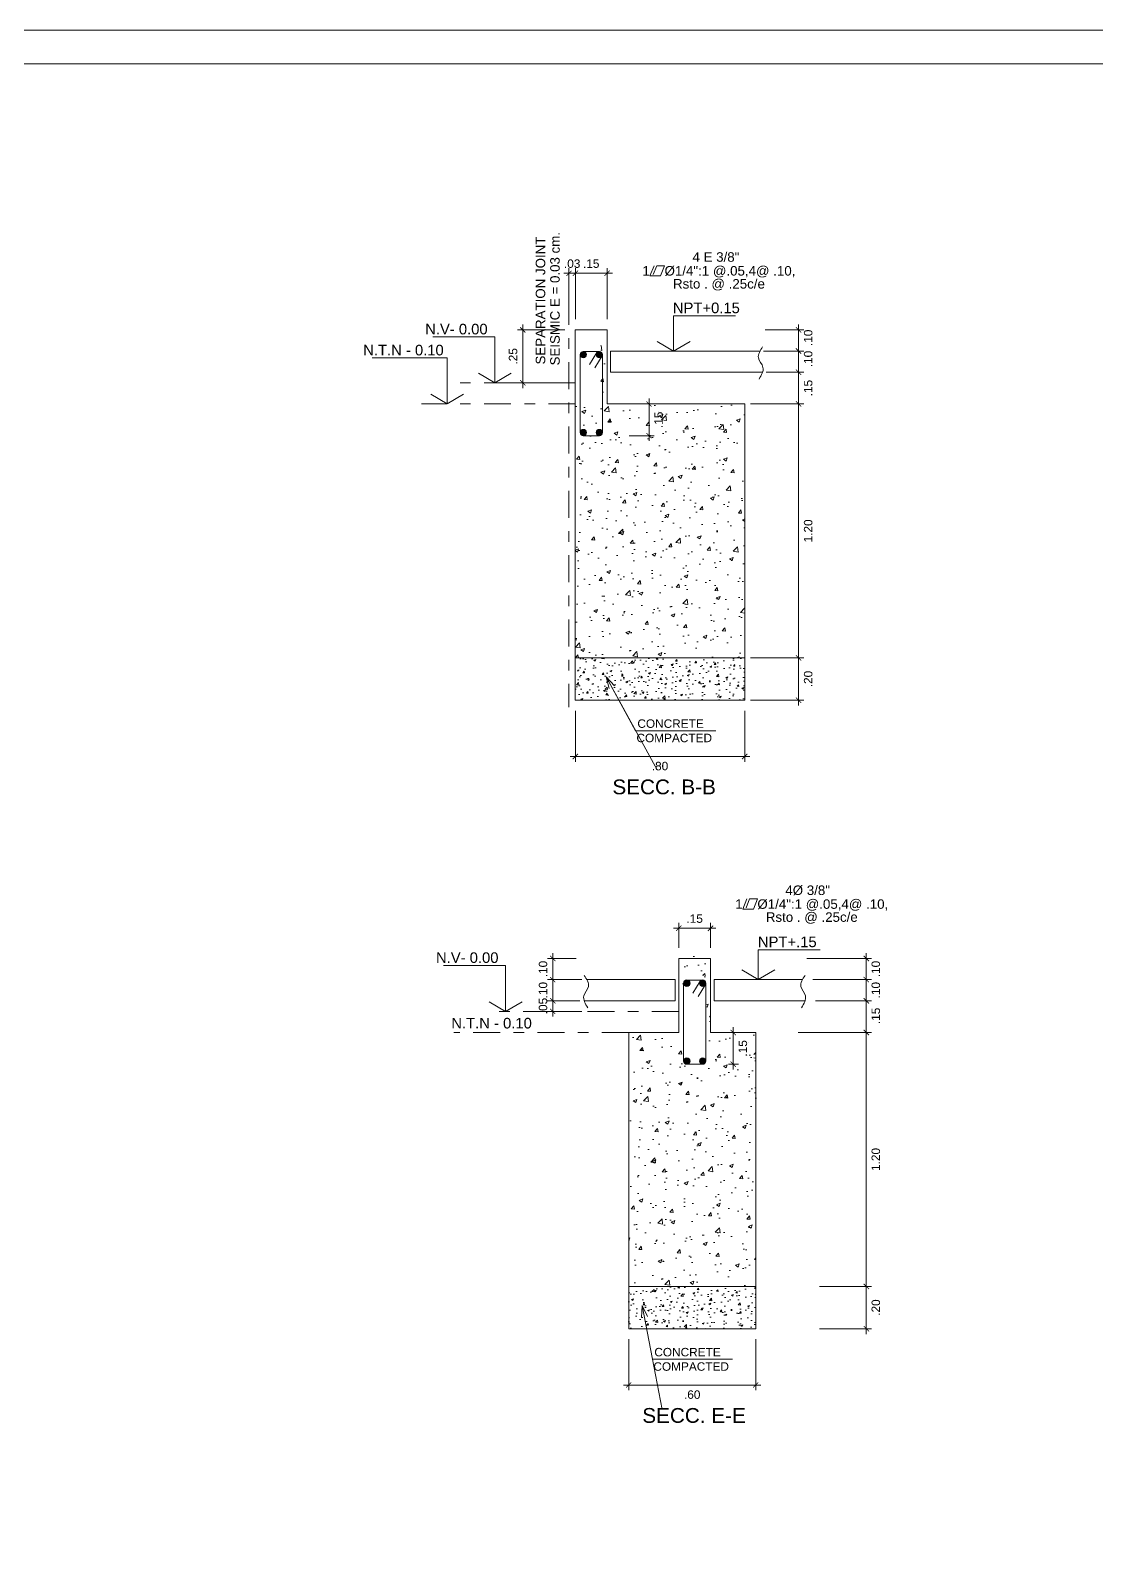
# Model space of a CAD drawing. Header units: millimetres. Extents: x -59 to 123, y 54 to 155.
# Drawn here: x -3.98 to 6.09, y 69.86 to 84.13 of the extents above; entities that cross this region are included whole.
import ezdxf

# ---------------------------------------------------------------- set-up
doc = ezdxf.new("R2010")
doc.units = ezdxf.units.MM
for name, pattern in [('ACAD_ISO02W100', [15, 12, -3]), ('CONTINUA', [0]), ('DASHDOT', [25.4, 12.7, -6.35, 0, -6.35])]:
    doc.linetypes.add(name, pattern=pattern)
doc.layers.get('0').update_dxf_attribs({"lineweight": 9})
doc.layers.get('Defpoints').update_dxf_attribs({"lineweight": 0})
for name, color, linetype, lineweight in [('.pluma1', 7, 'Continuous', 9), ('ACERO', 150, 'CONTINUA', 40), ('COTA', 4, 'Continuous', 9), ('DET-CORTE', 86, 'Continuous', 50), ('pluma2', 4, 'Continuous', 20), ('proyecciones', 162, 'ACAD_ISO02W100', 9), ('textura', 253, 'Continuous', 0)]:
    doc.layers.add(name, color=color, linetype=linetype, lineweight=lineweight)
doc.layers.add('TEXTO', color=2, linetype='Continuous')
doc.styles.add('LUIS', font='arial.ttf')
doc.styles.add('style1', font='arial.ttf', dxfattribs={"height": 0.1})
doc.dimstyles.new('luis', dxfattribs={"dimtxt": 0.08, "dimasz": 0.05, "dimexe": 0.05, "dimexo": 0.1, "dimgap": 0.05, "dimtad": 2, "dimzin": 4, "dimdsep": 46, "dimtxsty": 'LUIS', "dimblk": 'ARCHTICK', "dimcen": 2, "dimdle": 0.05, "dimclrd": 256, "dimclre": 256, "dimclrt": 56, "dimaunit": 1, "dimadec": 0, "dimazin": 0, "dimtfac": 1, "dimtix": 1, "dimtmove": 0, "dimatfit": 3, "dimfxl": 1, "dimlwd": -1, "dimlwe": -1, "dimarcsym": 0})

# ---------------------------------------------------------------- blocks, each defined once
blk = doc.blocks.new('_ArchTick')
at = {"color": 0, "linetype": 'ByBlock', "const_width": 0.15}
blk.add_lwpolyline([(-0.5, -0.5), (0.5, 0.5)], dxfattribs=at)
blk = doc.blocks.new('*D573')
at = {"layer": 'COTA', "transparency": 16777216}
for p, q in [((1.166, 77.697), (1.166, 77.215)), ((2.766, 77.697), (2.766, 77.215)), ((1.116, 77.265), (2.816, 77.265))]:
    blk.add_line(p, q, dxfattribs=at)
at = {"layer": 'Defpoints', "color": 0, "transparency": 16777216}
for p in [(1.166, 77.797), (2.766, 77.797), (2.766, 77.265)]:
    blk.add_point(p, dxfattribs=at)
at = {"layer": 'COTA', "transparency": 16777216, "xscale": 0.05, "yscale": 0.05, "zscale": 0.05, "rotation": 180}
blk.add_blockref('_ArchTick', (1.166, 77.265), dxfattribs=at)
at = {"layer": 'COTA', "transparency": 16777216, "xscale": 0.05, "yscale": 0.05, "zscale": 0.05}
blk.add_blockref('_ArchTick', (2.766, 77.265), dxfattribs=at)
at = {"layer": 'COTA', "color": 56, "lineweight": 5, "transparency": 16777216, "insert": (1.966, 77.174), "char_height": 0.08, "attachment_point": 5, "style": 'LUIS'}
blk.add_mtext('.80', dxfattribs=at)
blk = doc.blocks.new('*D574')
at = {"layer": 'COTA', "transparency": 16777216}
for p, q in [((1.116, 81.832), (1.516, 81.832)), ((1.166, 81.397), (1.166, 81.882)), ((1.466, 81.397), (1.466, 81.882))]:
    blk.add_line(p, q, dxfattribs=at)
at = {"layer": 'Defpoints', "color": 0, "transparency": 16777216}
for p in [(1.466, 81.832), (1.166, 81.297), (1.466, 81.297)]:
    blk.add_point(p, dxfattribs=at)
at = {"layer": 'COTA', "transparency": 16777216, "xscale": 0.05, "yscale": 0.05, "zscale": 0.05, "rotation": 180}
blk.add_blockref('_ArchTick', (1.166, 81.832), dxfattribs=at)
at = {"layer": 'COTA', "transparency": 16777216, "xscale": 0.05, "yscale": 0.05, "zscale": 0.05}
blk.add_blockref('_ArchTick', (1.466, 81.832), dxfattribs=at)
at = {"layer": 'COTA', "color": 56, "lineweight": 5, "transparency": 16777216, "insert": (1.316, 81.923), "char_height": 0.08, "attachment_point": 5, "style": 'LUIS'}
blk.add_mtext('.15', dxfattribs=at)
blk = doc.blocks.new('*D575')
at = {"layer": 'COTA', "transparency": 16777216}
for p, q in [((1.106, 81.832), (1.056, 81.832)), ((1.106, 81.4), (1.106, 81.882)), ((1.166, 81.832), (1.106, 81.832)), ((1.166, 81.432), (1.166, 81.882)), ((1.166, 81.832), (1.216, 81.832))]:
    blk.add_line(p, q, dxfattribs=at)
at = {"layer": 'Defpoints', "color": 0, "transparency": 16777216}
for p in [(1.106, 81.832), (1.106, 81.3), (1.166, 81.332)]:
    blk.add_point(p, dxfattribs=at)
at = {"layer": 'COTA', "transparency": 16777216, "xscale": 0.05, "yscale": 0.05, "zscale": 0.05}
blk.add_blockref('_ArchTick', (1.106, 81.832), dxfattribs=at)
at = {"layer": 'COTA', "transparency": 16777216, "xscale": 0.05, "yscale": 0.05, "zscale": 0.05, "rotation": 180}
blk.add_blockref('_ArchTick', (1.166, 81.832), dxfattribs=at)
at = {"layer": 'COTA', "color": 56, "lineweight": 5, "transparency": 16777216, "insert": (1.136, 81.923), "char_height": 0.08, "attachment_point": 5, "style": 'LUIS'}
blk.add_mtext('.03', dxfattribs=at)
blk = doc.blocks.new('*D576')
at = {"layer": 'COTA', "transparency": 16777216}
for p, q in [((3.275, 81.347), (3.275, 81.047)), ((2.959, 81.297), (3.325, 81.297)), ((2.944, 81.097), (3.325, 81.097))]:
    blk.add_line(p, q, dxfattribs=at)
at = {"layer": 'Defpoints', "color": 0, "transparency": 16777216}
for p in [(2.859, 81.297), (2.844, 81.097), (3.275, 81.097)]:
    blk.add_point(p, dxfattribs=at)
at = {"layer": 'COTA', "transparency": 16777216, "xscale": 0.05, "yscale": 0.05, "zscale": 0.05}
for p, rotation in [((3.275, 81.297), 90), ((3.275, 81.097), 270)]:
    blk.add_blockref('_ArchTick', p, dxfattribs=dict(at, rotation=rotation))
at = {"layer": 'COTA', "color": 56, "lineweight": 5, "transparency": 16777216, "insert": (3.366, 81.222), "char_height": 0.08, "attachment_point": 5, "rotation": 90, "style": 'LUIS'}
blk.add_mtext('.10', dxfattribs=at)
blk = doc.blocks.new('*D577')
at = {"layer": 'COTA', "transparency": 16777216}
for p, q in [((2.944, 81.097), (3.325, 81.097)), ((3.275, 81.147), (3.275, 80.847)), ((2.969, 80.897), (3.325, 80.897))]:
    blk.add_line(p, q, dxfattribs=at)
at = {"layer": 'Defpoints', "color": 0, "transparency": 16777216}
for p in [(2.844, 81.097), (2.869, 80.897), (3.275, 80.897)]:
    blk.add_point(p, dxfattribs=at)
at = {"layer": 'COTA', "transparency": 16777216, "xscale": 0.05, "yscale": 0.05, "zscale": 0.05}
for p, rotation in [((3.275, 81.097), 90), ((3.275, 80.897), 270)]:
    blk.add_blockref('_ArchTick', p, dxfattribs=dict(at, rotation=rotation))
at = {"layer": 'COTA', "color": 56, "lineweight": 5, "transparency": 16777216, "insert": (3.366, 81.022), "char_height": 0.08, "attachment_point": 5, "rotation": 90, "style": 'LUIS'}
blk.add_mtext('.10', dxfattribs=at)
blk = doc.blocks.new('*D578')
at = {"layer": 'COTA', "transparency": 16777216}
for p, q in [((3.275, 80.947), (3.275, 80.547)), ((3.069, 80.897), (3.325, 80.897)), ((2.821, 80.597), (3.325, 80.597))]:
    blk.add_line(p, q, dxfattribs=at)
at = {"layer": 'Defpoints', "color": 0, "transparency": 16777216}
for p in [(2.969, 80.897), (2.721, 80.597), (3.275, 80.597)]:
    blk.add_point(p, dxfattribs=at)
at = {"layer": 'COTA', "transparency": 16777216, "xscale": 0.05, "yscale": 0.05, "zscale": 0.05}
for p, rotation in [((3.275, 80.897), 90), ((3.275, 80.597), 270)]:
    blk.add_blockref('_ArchTick', p, dxfattribs=dict(at, rotation=rotation))
at = {"layer": 'COTA', "color": 56, "lineweight": 5, "transparency": 16777216, "insert": (3.366, 80.747), "char_height": 0.08, "attachment_point": 5, "rotation": 90, "style": 'LUIS'}
blk.add_mtext('.15', dxfattribs=at)
blk = doc.blocks.new('*D579')
at = {"layer": 'COTA', "transparency": 16777216}
for p, q in [((3.275, 80.647), (3.275, 78.147)), ((2.821, 80.597), (3.325, 80.597)), ((2.957, 78.197), (3.325, 78.197))]:
    blk.add_line(p, q, dxfattribs=at)
at = {"layer": 'Defpoints', "color": 0, "transparency": 16777216}
for p in [(2.721, 80.597), (2.857, 78.197), (3.275, 78.197)]:
    blk.add_point(p, dxfattribs=at)
at = {"layer": 'COTA', "transparency": 16777216, "xscale": 0.05, "yscale": 0.05, "zscale": 0.05}
for p, rotation in [((3.275, 80.597), 90), ((3.275, 78.197), 270)]:
    blk.add_blockref('_ArchTick', p, dxfattribs=dict(at, rotation=rotation))
at = {"layer": 'COTA', "color": 56, "lineweight": 5, "transparency": 16777216, "insert": (3.366, 79.397), "char_height": 0.08, "attachment_point": 5, "rotation": 90, "style": 'LUIS'}
blk.add_mtext('1.20', dxfattribs=at)
blk = doc.blocks.new('*D580')
at = {"layer": 'COTA', "transparency": 16777216}
for p, q in [((2.821, 78.197), (3.325, 78.197)), ((3.275, 78.247), (3.275, 77.747)), ((2.821, 77.797), (3.325, 77.797))]:
    blk.add_line(p, q, dxfattribs=at)
at = {"layer": 'Defpoints', "color": 0, "transparency": 16777216}
for p in [(2.721, 78.197), (2.721, 77.797), (3.275, 77.797)]:
    blk.add_point(p, dxfattribs=at)
at = {"layer": 'COTA', "transparency": 16777216, "xscale": 0.05, "yscale": 0.05, "zscale": 0.05}
for p, rotation in [((3.275, 78.197), 90), ((3.275, 77.797), 270)]:
    blk.add_blockref('_ArchTick', p, dxfattribs=dict(at, rotation=rotation))
at = {"layer": 'COTA', "color": 56, "lineweight": 5, "transparency": 16777216, "insert": (3.366, 77.997), "char_height": 0.08, "attachment_point": 5, "rotation": 90, "style": 'LUIS'}
blk.add_mtext('.20', dxfattribs=at)
blk = doc.blocks.new('*D581')
at = {"layer": 'COTA', "transparency": 16777216}
for p, q in [((0.669, 81.347), (0.669, 80.747)), ((1.066, 81.297), (0.619, 81.297)), ((1.066, 80.797), (0.619, 80.797))]:
    blk.add_line(p, q, dxfattribs=at)
at = {"layer": 'Defpoints', "color": 0, "transparency": 16777216}
for p in [(1.166, 81.297), (0.669, 80.797), (1.166, 80.797)]:
    blk.add_point(p, dxfattribs=at)
at = {"layer": 'COTA', "transparency": 16777216, "xscale": 0.05, "yscale": 0.05, "zscale": 0.05}
for p, rotation in [((0.669, 81.297), 90), ((0.669, 80.797), 270)]:
    blk.add_blockref('_ArchTick', p, dxfattribs=dict(at, rotation=rotation))
at = {"layer": 'COTA', "color": 56, "lineweight": 5, "transparency": 16777216, "insert": (0.578, 81.047), "char_height": 0.08, "attachment_point": 5, "rotation": 90, "style": 'LUIS'}
blk.add_mtext('.25', dxfattribs=at)
blk = doc.blocks.new('*D582')
at = {"layer": 'COTA', "transparency": 16777216}
for p, q in [((1.862, 80.647), (1.862, 80.247)), ((1.766, 80.597), (1.912, 80.597)), ((1.676, 80.297), (1.912, 80.297))]:
    blk.add_line(p, q, dxfattribs=at)
at = {"layer": 'Defpoints', "color": 0, "transparency": 16777216}
for p in [(1.666, 80.597), (1.576, 80.297), (1.862, 80.297)]:
    blk.add_point(p, dxfattribs=at)
at = {"layer": 'COTA', "transparency": 16777216, "xscale": 0.05, "yscale": 0.05, "zscale": 0.05}
for p, rotation in [((1.862, 80.597), 90), ((1.862, 80.297), 270)]:
    blk.add_blockref('_ArchTick', p, dxfattribs=dict(at, rotation=rotation))
at = {"layer": 'COTA', "color": 56, "lineweight": 5, "transparency": 16777216, "insert": (1.953, 80.447), "char_height": 0.08, "attachment_point": 5, "rotation": 90, "style": 'LUIS'}
blk.add_mtext('.15', dxfattribs=at)
blk = doc.blocks.new('*D613')
at = {"layer": 'COTA', "transparency": 16777216}
for p, q in [((1.67, 71.756), (1.67, 71.274)), ((2.87, 71.756), (2.87, 71.274)), ((1.62, 71.324), (2.92, 71.324))]:
    blk.add_line(p, q, dxfattribs=at)
at = {"layer": 'Defpoints', "color": 0, "transparency": 16777216}
for p in [(1.67, 71.856), (2.87, 71.856), (2.87, 71.324)]:
    blk.add_point(p, dxfattribs=at)
at = {"layer": 'COTA', "transparency": 16777216, "xscale": 0.05, "yscale": 0.05, "zscale": 0.05, "rotation": 180}
blk.add_blockref('_ArchTick', (1.67, 71.324), dxfattribs=at)
at = {"layer": 'COTA', "transparency": 16777216, "xscale": 0.05, "yscale": 0.05, "zscale": 0.05}
blk.add_blockref('_ArchTick', (2.87, 71.324), dxfattribs=at)
at = {"layer": 'COTA', "color": 56, "lineweight": 5, "transparency": 16777216, "insert": (2.27, 71.233), "char_height": 0.08, "attachment_point": 5, "style": 'LUIS'}
blk.add_mtext('.60', dxfattribs=at)
blk = doc.blocks.new('*D614')
at = {"layer": 'COTA', "transparency": 16777216}
for p, q in [((2.093, 75.641), (2.493, 75.641)), ((2.143, 75.456), (2.143, 75.691)), ((2.443, 75.456), (2.443, 75.691))]:
    blk.add_line(p, q, dxfattribs=at)
at = {"layer": 'Defpoints', "color": 0, "transparency": 16777216}
for p in [(2.443, 75.641), (2.143, 75.356), (2.443, 75.356)]:
    blk.add_point(p, dxfattribs=at)
at = {"layer": 'COTA', "transparency": 16777216, "xscale": 0.05, "yscale": 0.05, "zscale": 0.05, "rotation": 180}
blk.add_blockref('_ArchTick', (2.143, 75.641), dxfattribs=at)
at = {"layer": 'COTA', "transparency": 16777216, "xscale": 0.05, "yscale": 0.05, "zscale": 0.05}
blk.add_blockref('_ArchTick', (2.443, 75.641), dxfattribs=at)
at = {"layer": 'COTA', "color": 56, "lineweight": 5, "transparency": 16777216, "insert": (2.293, 75.732), "char_height": 0.08, "attachment_point": 5, "style": 'LUIS'}
blk.add_mtext('.15', dxfattribs=at)
blk = doc.blocks.new('*D615')
at = {"layer": 'COTA', "transparency": 16777216}
for p, q in [((3.536, 74.956), (3.965, 74.956)), ((3.915, 74.606), (3.915, 75.006)), ((3.27, 74.656), (3.965, 74.656))]:
    blk.add_line(p, q, dxfattribs=at)
at = {"layer": 'Defpoints', "color": 0, "transparency": 16777216}
for p in [(3.436, 74.956), (3.915, 74.956), (3.17, 74.656)]:
    blk.add_point(p, dxfattribs=at)
at = {"layer": 'COTA', "transparency": 16777216, "xscale": 0.05, "yscale": 0.05, "zscale": 0.05}
for p, rotation in [((3.915, 74.956), 90), ((3.915, 74.656), 270)]:
    blk.add_blockref('_ArchTick', p, dxfattribs=dict(at, rotation=rotation))
at = {"layer": 'COTA', "color": 56, "lineweight": 5, "transparency": 16777216, "insert": (4.005, 74.813), "char_height": 0.08, "attachment_point": 5, "rotation": 90, "style": 'LUIS'}
blk.add_mtext('.15', dxfattribs=at)
blk = doc.blocks.new('*D616')
at = {"layer": 'COTA', "transparency": 16777216}
for p, q in [((3.915, 75.156), (3.915, 75.206)), ((3.511, 75.156), (3.965, 75.156)), ((3.915, 75.156), (3.915, 74.956)), ((3.436, 74.956), (3.965, 74.956)), ((3.915, 74.956), (3.915, 74.906))]:
    blk.add_line(p, q, dxfattribs=at)
at = {"layer": 'Defpoints', "color": 0, "transparency": 16777216}
for p in [(3.411, 75.156), (3.336, 74.956), (3.915, 74.956)]:
    blk.add_point(p, dxfattribs=at)
at = {"layer": 'COTA', "transparency": 16777216, "xscale": 0.05, "yscale": 0.05, "zscale": 0.05}
for p, rotation in [((3.915, 75.156), 270), ((3.915, 74.956), 90)]:
    blk.add_blockref('_ArchTick', p, dxfattribs=dict(at, rotation=rotation))
at = {"layer": 'COTA', "color": 56, "lineweight": 5, "transparency": 16777216, "insert": (4.005, 75.056), "char_height": 0.08, "attachment_point": 5, "rotation": 90, "style": 'LUIS'}
blk.add_mtext('.10', dxfattribs=at)
blk = doc.blocks.new('*D617')
at = {"layer": 'COTA', "transparency": 16777216}
for p, q in [((3.474, 74.656), (3.965, 74.656)), ((3.915, 74.706), (3.915, 72.206)), ((3.574, 72.256), (3.965, 72.256))]:
    blk.add_line(p, q, dxfattribs=at)
at = {"layer": 'Defpoints', "color": 0, "transparency": 16777216}
for p in [(3.374, 74.656), (3.474, 72.256), (3.915, 72.256)]:
    blk.add_point(p, dxfattribs=at)
at = {"layer": 'COTA', "transparency": 16777216, "xscale": 0.05, "yscale": 0.05, "zscale": 0.05}
for p, rotation in [((3.915, 74.656), 90), ((3.915, 72.256), 270)]:
    blk.add_blockref('_ArchTick', p, dxfattribs=dict(at, rotation=rotation))
at = {"layer": 'COTA', "color": 56, "lineweight": 5, "transparency": 16777216, "insert": (4.005, 73.456), "char_height": 0.08, "attachment_point": 5, "rotation": 90, "style": 'LUIS'}
blk.add_mtext('1.20', dxfattribs=at)
blk = doc.blocks.new('*D618')
at = {"layer": 'COTA', "transparency": 16777216}
for p, q in [((3.474, 72.256), (3.965, 72.256)), ((3.915, 72.306), (3.915, 71.806)), ((3.474, 71.856), (3.965, 71.856))]:
    blk.add_line(p, q, dxfattribs=at)
at = {"layer": 'Defpoints', "color": 0, "transparency": 16777216}
for p in [(3.374, 72.256), (3.374, 71.856), (3.915, 71.856)]:
    blk.add_point(p, dxfattribs=at)
at = {"layer": 'COTA', "transparency": 16777216, "xscale": 0.05, "yscale": 0.05, "zscale": 0.05}
for p, rotation in [((3.915, 72.256), 90), ((3.915, 71.856), 270)]:
    blk.add_blockref('_ArchTick', p, dxfattribs=dict(at, rotation=rotation))
at = {"layer": 'COTA', "color": 56, "lineweight": 5, "transparency": 16777216, "insert": (4.005, 72.056), "char_height": 0.08, "attachment_point": 5, "rotation": 90, "style": 'LUIS'}
blk.add_mtext('.20', dxfattribs=at)
blk = doc.blocks.new('*D619')
at = {"layer": 'COTA', "transparency": 16777216}
for p, q in [((2.658, 74.706), (2.658, 74.306)), ((2.702, 74.656), (2.708, 74.656)), ((2.612, 74.356), (2.708, 74.356))]:
    blk.add_line(p, q, dxfattribs=at)
at = {"layer": 'Defpoints', "color": 0, "transparency": 16777216}
for p in [(2.602, 74.656), (2.512, 74.356), (2.658, 74.356)]:
    blk.add_point(p, dxfattribs=at)
at = {"layer": 'COTA', "transparency": 16777216, "xscale": 0.05, "yscale": 0.05, "zscale": 0.05}
for p, rotation in [((2.658, 74.656), 90), ((2.658, 74.356), 270)]:
    blk.add_blockref('_ArchTick', p, dxfattribs=dict(at, rotation=rotation))
at = {"layer": 'COTA', "color": 56, "lineweight": 5, "transparency": 16777216, "insert": (2.749, 74.506), "char_height": 0.08, "attachment_point": 5, "rotation": 90, "style": 'LUIS'}
blk.add_mtext('.15', dxfattribs=at)
blk = doc.blocks.new('*D620')
at = {"layer": 'COTA', "transparency": 16777216}
for p, q in [((1.207, 74.956), (0.902, 74.956)), ((0.952, 74.956), (0.952, 75.006)), ((0.952, 74.956), (0.952, 74.856)), ((1.228, 74.856), (0.902, 74.856)), ((0.952, 74.856), (0.952, 74.806))]:
    blk.add_line(p, q, dxfattribs=at)
at = {"layer": 'Defpoints', "color": 0, "transparency": 16777216}
for p in [(1.307, 74.956), (0.952, 74.856), (1.328, 74.856)]:
    blk.add_point(p, dxfattribs=at)
at = {"layer": 'COTA', "transparency": 16777216, "xscale": 0.05, "yscale": 0.05, "zscale": 0.05}
for p, rotation in [((0.952, 74.956), 270), ((0.952, 74.856), 90)]:
    blk.add_blockref('_ArchTick', p, dxfattribs=dict(at, rotation=rotation))
at = {"layer": 'COTA', "color": 56, "lineweight": 5, "transparency": 16777216, "insert": (0.861, 74.906), "char_height": 0.08, "attachment_point": 5, "rotation": 90, "style": 'LUIS'}
blk.add_mtext('.05', dxfattribs=at)
blk = doc.blocks.new('*D621')
at = {"layer": 'COTA', "transparency": 16777216}
for p, q in [((3.354, 75.356), (3.965, 75.356)), ((3.915, 75.356), (3.915, 75.406)), ((3.915, 75.156), (3.915, 75.356)), ((3.411, 75.156), (3.965, 75.156)), ((3.915, 75.156), (3.915, 75.106))]:
    blk.add_line(p, q, dxfattribs=at)
at = {"layer": 'Defpoints', "color": 0, "transparency": 16777216}
for p in [(3.254, 75.356), (3.915, 75.356), (3.311, 75.156)]:
    blk.add_point(p, dxfattribs=at)
at = {"layer": 'COTA', "transparency": 16777216, "xscale": 0.05, "yscale": 0.05, "zscale": 0.05}
for p, rotation in [((3.915, 75.356), 270), ((3.915, 75.156), 90)]:
    blk.add_blockref('_ArchTick', p, dxfattribs=dict(at, rotation=rotation))
at = {"layer": 'COTA', "color": 56, "lineweight": 5, "transparency": 16777216, "insert": (4.005, 75.256), "char_height": 0.08, "attachment_point": 5, "rotation": 90, "style": 'LUIS'}
blk.add_mtext('.10', dxfattribs=at)
blk = doc.blocks.new('*D622')
at = {"layer": 'COTA', "transparency": 16777216}
for p, q in [((0.952, 75.156), (0.952, 75.206)), ((1.228, 75.156), (0.902, 75.156)), ((0.952, 74.956), (0.952, 75.156)), ((1.207, 74.956), (0.902, 74.956)), ((0.952, 74.956), (0.952, 74.906))]:
    blk.add_line(p, q, dxfattribs=at)
at = {"layer": 'Defpoints', "color": 0, "transparency": 16777216}
for p in [(0.952, 75.156), (1.328, 75.156), (1.307, 74.956)]:
    blk.add_point(p, dxfattribs=at)
at = {"layer": 'COTA', "transparency": 16777216, "xscale": 0.05, "yscale": 0.05, "zscale": 0.05}
for p, rotation in [((0.952, 75.156), 270), ((0.952, 74.956), 90)]:
    blk.add_blockref('_ArchTick', p, dxfattribs=dict(at, rotation=rotation))
at = {"layer": 'COTA', "color": 56, "lineweight": 5, "transparency": 16777216, "insert": (0.861, 75.056), "char_height": 0.08, "attachment_point": 5, "rotation": 90, "style": 'LUIS'}
blk.add_mtext('.10', dxfattribs=at)
blk = doc.blocks.new('*D623')
at = {"layer": 'COTA', "transparency": 16777216}
for p, q in [((1.174, 75.356), (0.902, 75.356)), ((0.952, 75.356), (0.952, 75.406)), ((0.952, 75.356), (0.952, 75.156)), ((1.228, 75.156), (0.902, 75.156)), ((0.952, 75.156), (0.952, 75.106))]:
    blk.add_line(p, q, dxfattribs=at)
at = {"layer": 'Defpoints', "color": 0, "transparency": 16777216}
for p in [(1.274, 75.356), (0.952, 75.156), (1.328, 75.156)]:
    blk.add_point(p, dxfattribs=at)
at = {"layer": 'COTA', "transparency": 16777216, "xscale": 0.05, "yscale": 0.05, "zscale": 0.05}
for p, rotation in [((0.952, 75.356), 270), ((0.952, 75.156), 90)]:
    blk.add_blockref('_ArchTick', p, dxfattribs=dict(at, rotation=rotation))
at = {"layer": 'COTA', "color": 56, "lineweight": 5, "transparency": 16777216, "insert": (0.861, 75.256), "char_height": 0.08, "attachment_point": 5, "rotation": 90, "style": 'LUIS'}
blk.add_mtext('.10', dxfattribs=at)

msp = doc.modelspace()

# ---------------------------------------------------------------- hatches: boundary and pattern name
at = {"layer": 'ACERO', "lineweight": 5}
for points in [[(1.2422, 81.0933, 1), (1.2422, 81.0333, 1)], [(1.2422, 81.0933, 1), (1.2422, 81.0333, 1)], [(1.2422, 81.0933, 1), (1.2422, 81.0333, 1)], [(1.3924, 81.0933, -1), (1.3924, 81.0333, -1)], [(1.3924, 81.0933, -1), (1.3924, 81.0333, -1)], [(1.3924, 81.0933, -1), (1.3924, 81.0333, -1)], [(1.2422, 80.2969, -1), (1.2422, 80.3569, -1)], [(1.2422, 80.2969, -1), (1.2422, 80.3569, -1)], [(1.2422, 80.2969, -1), (1.2422, 80.3569, -1)], [(1.3924, 80.2969, 1), (1.3924, 80.3569, 1)], [(1.3924, 80.2969, 1), (1.3924, 80.3569, 1)], [(1.3924, 80.2969, 1), (1.3924, 80.3569, 1)], [(2.2194, 75.1523, 1), (2.2194, 75.0923, 1)], [(2.2194, 75.1523, 1), (2.2194, 75.0923, 1)], [(2.2194, 75.1523, 1), (2.2194, 75.0923, 1)], [(2.3696, 75.1523, -1), (2.3696, 75.0923, -1)], [(2.3696, 75.1523, -1), (2.3696, 75.0923, -1)], [(2.3696, 75.1523, -1), (2.3696, 75.0923, -1)], [(2.2194, 74.3558, -1), (2.2194, 74.4158, -1)], [(2.2194, 74.3558, -1), (2.2194, 74.4158, -1)], [(2.2194, 74.3558, -1), (2.2194, 74.4158, -1)], [(2.3696, 74.3558, 1), (2.3696, 74.4158, 1)], [(2.3696, 74.3558, 1), (2.3696, 74.4158, 1)], [(2.3696, 74.3558, 1), (2.3696, 74.4158, 1)]]:
    msp.add_hatch(color=256, dxfattribs=at).paths.add_polyline_path(points)
at = {"layer": 'textura', "linetype": 'Continuous', "lineweight": 5, "ltscale": 0.6}
h = msp.add_hatch(dxfattribs=at)
h.set_pattern_fill('AR-CONC', color=256, scale=0.002, style=0)
h.set_pattern_definition([(50, (1.16586, 78.1969), (0.36437, -0.031878), [0.0381, -0.4191]), (355, (1.16586, 78.1969), (-0.070486, 0.382113), [0.03048, -0.33528]), (100.451, (1.19622, 78.19424), (0.293885, 0.350233), [0.03238, -0.35618]), (46.184, (1.16586, 78.2985), (0.54216, -0.084085), [0.05715, -0.62865]), (96.636, (1.21104, 78.2915), (0.47481, 0.49485), [0.04857, -0.53427]), (351.184, (1.16586, 78.2985), (0.47481, 0.49485), [0.04572, -0.50292]), (21, (1.21666, 78.2731), (0.30323, -0.20453), [0.0381, -0.4191]), (326, (1.21666, 78.2731), (0.123604, 0.368376), [0.03048, -0.33528]), (71.451, (1.24193, 78.25605), (0.426833, 0.163846), [0.03238, -0.35618]), (37.5, (1.16586, 78.1969), (0.006177, 0.16911), [0, -0.331216, 0, -0.34036, 0, -0.33655]), (7.5, (1.16586, 78.1969), (0.133639, 0.200361), [0, -0.194056, 0, -0.323596, 0, -0.12827]), (327.5, (1.05258, 78.1969), (0.271181, -0.0114575), [0, -0.127, 0, -0.39624, 0, -0.52578]), (317.5, (1.00178, 78.1969), (0.296258, 0.050853), [0, -0.1651, 0, -0.263144, 0, -0.37338])])
edge = h.paths.add_edge_path(flags=16)
edge.add_line((1.406, 81.2969), (1.1959, 81.2969))
edge.add_line((1.1959, 81.2969), (1.1959, 80.6569))
edge.add_arc((1.2259, 80.6569), 0.03, 180, 272.77319)
edge.add_line((1.2273, 80.6269), (1.3745, 80.6269))
edge.add_arc((1.376, 80.6569), 0.03, 267.22681, 360)
edge.add_line((1.406, 80.6569), (1.406, 81.2969))
h.paths.add_polyline_path([(2.7659, 78.1969), (2.7659, 80.5969), (1.4659, 80.5969), (1.4659, 81.2969), (1.1659, 81.2969), (1.1659, 78.1969)])
at = {"layer": 'textura', "linetype": 'Continuous', "lineweight": 5, "ltscale": 0.01}
h = msp.add_hatch(dxfattribs=at)
h.set_pattern_fill('AR-CONC', color=256, scale=0.001, style=0)
h.set_pattern_definition([(50, (20.09713, 91.44362), (0.1821847, -0.0159391), [0.01905, -0.20955]), (355, (20.09713, 91.44362), (-0.0352428, 0.1910566), [0.01524, -0.16764]), (100.451, (20.11231, 91.44229), (0.1469425, 0.1751167), [0.01619, -0.17809]), (46.1842, (20.09713, 91.49442), (0.271079, -0.0420423), [0.028575, -0.314325]), (96.6356, (20.11972, 91.49092), (0.2374042, 0.2474256), [0.024285, -0.267135]), (351.184, (20.09713, 91.49442), (0.2374046, 0.247425), [0.02286, -0.25146]), (21, (20.12253, 91.48172), (0.1516149, -0.1022655), [0.01905, -0.20955]), (326, (20.12253, 91.48172), (0.061802, 0.184188), [0.01524, -0.16764]), (71.4514, (20.13517, 91.4732), (0.2134165, 0.0819229), [0.01619, -0.17809]), (37.5, (20.09713, 91.44362), (0.0030886, 0.08455504), [0, -0.165608, 0, -0.17018, 0, -0.168275]), (7.5, (20.09713, 91.44362), (0.06681966, 0.10018057), [0, -0.097028, 0, -0.161798, 0, -0.064135]), (327.5, (20.04049, 91.44362), (0.1355906, -0.00572874), [0, -0.0635, 0, -0.19812, 0, -0.26289]), (317.5, (20.01509, 91.44362), (0.1481292, 0.0254265), [0, -0.08255, 0, -0.131572, 0, -0.18669])])
h.paths.add_polyline_path([(2.7659, 77.7969), (2.7659, 78.1969), (1.1659, 78.1969), (1.1659, 77.7969)])
at = {"layer": 'textura', "linetype": 'Continuous', "lineweight": 5, "ltscale": 0.6}
h = msp.add_hatch(dxfattribs=at)
h.set_pattern_fill('AR-CONC', color=256, scale=0.002, style=0)
h.set_pattern_definition([(50, (1.4703, 72.25585), (0.36437, -0.031878), [0.0381, -0.4191]), (355, (1.4703, 72.25585), (-0.070486, 0.382113), [0.03048, -0.33528]), (100.451, (1.50067, 72.2532), (0.293885, 0.350233), [0.03238, -0.35618]), (46.184, (1.4703, 72.35745), (0.54216, -0.084085), [0.05715, -0.62865]), (96.636, (1.5155, 72.35044), (0.47481, 0.49485), [0.04857, -0.53427]), (351.184, (1.4703, 72.35745), (0.47481, 0.49485), [0.04572, -0.50292]), (21, (1.5211, 72.33205), (0.30323, -0.20453), [0.0381, -0.4191]), (326, (1.5211, 72.33205), (0.123604, 0.368376), [0.03048, -0.33528]), (71.451, (1.54638, 72.315), (0.426833, 0.163846), [0.03238, -0.35618]), (37.5, (1.47031, 72.25585), (0.006177, 0.16911), [0, -0.331216, 0, -0.34036, 0, -0.33655]), (7.5, (1.4703, 72.25585), (0.133639, 0.200361), [0, -0.194056, 0, -0.323596, 0, -0.12827]), (327.5, (1.35702, 72.25585), (0.271181, -0.0114575), [0, -0.127, 0, -0.39624, 0, -0.52578]), (317.5, (1.30622, 72.25585), (0.296258, 0.050853), [0, -0.1651, 0, -0.263144, 0, -0.37338])])
h.paths.add_polyline_path([(2.8703, 74.6558), (2.443, 74.6558), (2.443, 75.4058), (2.143, 75.4058), (2.143, 74.6558), (1.6703, 74.6558), (1.6703, 72.2558), (2.8703, 72.2558)])
edge = h.paths.add_edge_path(flags=16)
edge.add_line((2.3681, 74.3558), (2.2209, 74.3558))
edge.add_arc((2.2194, 74.3858), 0.03, 180, 272.77319, ccw=False)
edge.add_line((2.1894, 74.3858), (2.1894, 75.1723))
edge.add_arc((2.2194, 75.1723), 0.03, 87.22681, 180, ccw=False)
edge.add_line((2.2209, 75.2022), (2.3681, 75.2022))
edge.add_arc((2.3696, 75.1723), 0.03, 0, 92.77319, ccw=False)
edge.add_line((2.3996, 75.1723), (2.3996, 74.3858))
edge.add_arc((2.3696, 74.3858), 0.03, -92.77319, 0, ccw=False)
h.paths.add_polyline_path([(2.8283, 74.4155), (2.8283, 74.5962), (2.8535, 74.5962), (2.8535, 74.4155)], flags=16)
at = {"layer": 'textura', "linetype": 'Continuous', "lineweight": 5, "ltscale": 0.01}
h = msp.add_hatch(dxfattribs=at)
h.set_pattern_fill('AR-CONC', color=256, scale=0.001, style=0)
h.set_pattern_definition([(50, (20.30158, 85.50257), (0.1821847, -0.0159391), [0.01905, -0.20955]), (355, (20.30158, 85.50257), (-0.0352428, 0.1910566), [0.01524, -0.16764]), (100.451, (20.31676, 85.50124), (0.1469425, 0.1751167), [0.01619, -0.17809]), (46.1842, (20.30158, 85.55337), (0.271079, -0.0420423), [0.028575, -0.314325]), (96.6356, (20.32417, 85.54987), (0.2374042, 0.2474256), [0.024285, -0.267135]), (351.184, (20.30158, 85.55337), (0.2374046, 0.247425), [0.02286, -0.25146]), (21, (20.32698, 85.54067), (0.1516149, -0.1022655), [0.01905, -0.20955]), (326, (20.32698, 85.54067), (0.061802, 0.184188), [0.01524, -0.16764]), (71.4514, (20.33962, 85.53215), (0.2134165, 0.0819229), [0.01619, -0.17809]), (37.5, (20.30158, 85.50257), (0.0030886, 0.08455504), [0, -0.165608, 0, -0.17018, 0, -0.168275]), (7.5, (20.30158, 85.50257), (0.06681966, 0.10018057), [0, -0.097028, 0, -0.161798, 0, -0.064135]), (327.5, (20.24494, 85.50257), (0.1355906, -0.00572874), [0, -0.0635, 0, -0.19812, 0, -0.26289]), (317.5, (20.21954, 85.50257), (0.1481292, 0.0254265), [0, -0.08255, 0, -0.131572, 0, -0.18669])])
h.paths.add_polyline_path([(2.8703, 71.8558), (2.8703, 72.2558), (1.5703, 72.2558), (1.6703, 72.2558), (1.6703, 71.8558)])

# ---------------------------------------------------------------- linework, layer by layer
at = {"layer": '.pluma1', "lineweight": 5}
for points in [[(2.6796, 81.4312), (2.0941, 81.4312), (2.0941, 81.0969)], [(-0.1803, 81.2312), (0.4051, 81.2312), (0.4051, 80.7969)], [(2.0941, 81.0969), (1.9387, 81.1884)], [(2.0941, 81.0969), (2.2495, 81.1884)], [(-0.0451, 80.5982), (-0.0451, 81.0323), (-0.7523, 81.0323)], [(0.4051, 80.7969), (0.2497, 80.8884)], [(0.4051, 80.7969), (0.5605, 80.8884)], [(-0.0451, 80.5982), (-0.2005, 80.6897)], [(-0.0451, 80.5982), (0.1103, 80.6897)], [(3.4795, 75.4388), (2.894, 75.4388), (2.894, 75.1558)], [(-0.0781, 75.2902), (0.5073, 75.2902), (0.5073, 74.8558)], [(2.894, 75.1558), (2.7386, 75.2473)], [(2.894, 75.1558), (3.0494, 75.2473)], [(0.5073, 74.8558), (0.352, 74.9473)], [(0.5073, 74.8558), (0.6627, 74.9473)]]:
    msp.add_lwpolyline(points, dxfattribs=at)
at = {"layer": 'ACERO', "lineweight": 5}
for p, q in [((1.3697, 81.0822), (1.2996, 80.9686)), ((1.4199, 81.0513), (1.3494, 80.937)), ((2.3468, 75.1412), (2.2768, 75.0275)), ((2.3971, 75.1102), (2.3266, 74.9959))]:
    msp.add_line(p, q, dxfattribs=at)
for points in [[(1.2122, 80.3269), (1.2122, 81.0633)], [(1.2408, 81.0933), (1.3938, 81.0933)], [(1.4224, 81.0633), (1.4224, 80.3269)], [(1.3938, 80.2969), (1.2408, 80.2969)], [(2.1894, 74.3858), (2.1894, 75.1223)], [(2.218, 75.1522), (2.371, 75.1522)], [(2.3996, 75.1223), (2.3996, 74.3858)], [(2.371, 74.3558), (2.218, 74.3558)]]:
    msp.add_lwpolyline(points, dxfattribs=at)
for centre in [(1.2422, 81.0633), (1.2422, 81.0633), (1.2422, 81.0633), (1.3924, 81.0633), (1.3924, 81.0633), (1.3924, 81.0633), (1.2422, 80.3269), (1.2422, 80.3269), (1.2422, 80.3269), (1.3924, 80.3269), (1.3924, 80.3269), (1.3924, 80.3269), (2.2194, 75.1223), (2.2194, 75.1223), (2.2194, 75.1223), (2.3696, 75.1223), (2.3696, 75.1223), (2.3696, 75.1223), (2.2194, 74.3858), (2.2194, 74.3858), (2.2194, 74.3858), (2.3696, 74.3858), (2.3696, 74.3858), (2.3696, 74.3858)]:
    msp.add_circle(centre, 0.03, dxfattribs=at)
at = {"layer": 'Defpoints', "lineweight": 5, "ltscale": 0.5}
msp.add_lwpolyline([(-14.6883, 54.3471), (29.5617, 54.3471), (29.5617, 84.1298), (-14.6883, 84.1298)], close=True, dxfattribs=at)
at = {"layer": 'DET-CORTE', "lineweight": 5, "ltscale": 0.5}
msp.add_lwpolyline([(-14.3704, 54.6651), (29.2437, 54.6651), (29.2437, 83.8118), (-14.3704, 83.8118)], close=True, dxfattribs=at)
at = {"layer": 'pluma2', "linetype": 'Continuous', "lineweight": 5, "ltscale": 0.01}
for p, q in [((1.1659, 78.1969), (1.1659, 81.2969)), ((1.1659, 81.2969), (1.4659, 81.2969)), ((1.4659, 81.2969), (1.4659, 80.5969)), ((1.4659, 80.5969), (2.7659, 80.5969)), ((2.7659, 80.5969), (2.7659, 78.1969)), ((2.7659, 78.1969), (1.1659, 78.1969)), ((2.143, 75.3558), (2.443, 75.3558)), ((2.143, 75.3558), (2.143, 74.6558)), ((2.443, 75.3558), (2.443, 74.6558)), ((1.5703, 74.6558), (2.143, 74.6558)), ((1.6703, 72.2558), (1.6703, 74.6558)), ((2.443, 74.6558), (2.8703, 74.6558)), ((2.8703, 74.6558), (2.8703, 72.2558)), ((2.8703, 72.2558), (1.6703, 72.2558))]:
    msp.add_line(p, q, dxfattribs=at)
for points in [[(2.9106, 81.0969), (1.4994, 81.0969), (1.4994, 80.8969), (2.9354, 80.8969)], [(0.774, 80.7969), (0.4051, 80.7969)], [(1.2746, 75.1558), (2.1095, 75.1558), (2.1095, 74.9558), (1.2498, 74.9558)], [(3.3115, 75.1558), (2.4766, 75.1558), (2.4766, 74.9558), (3.3363, 74.9558)], [(1.0785, 74.8558), (0.7096, 74.8558)]]:
    msp.add_lwpolyline(points, dxfattribs=at)
for points in [[(2.7659, 78.1969), (1.1659, 78.1969), (1.1659, 77.7969), (2.7659, 77.7969)], [(2.8703, 72.2558), (1.6703, 72.2558), (1.6703, 71.8558), (2.8703, 71.8558)]]:
    msp.add_lwpolyline(points, close=True, dxfattribs=at)
at = {"layer": 'proyecciones', "linetype": 'DASHDOT', "lineweight": 5, "ltscale": 0.02}
for p, q in [((1.1059, 81.5998), (1.1059, 77.7298)), ((1.1659, 80.7969), (0.0694, 80.7969)), ((2.143, 74.8558), (0.3738, 74.8558))]:
    msp.add_line(p, q, dxfattribs=at)
for points in [[(1.1659, 80.5969), (-0.2869, 80.5969)], [(1.6703, 74.6558), (0.0176, 74.6558)]]:
    msp.add_lwpolyline(points, dxfattribs=at)
at = {"layer": 'TEXTO', "lineweight": 5, "ltscale": 0.18}
for p, q in [((1.9103, 81.9039), (1.8712, 81.8068)), ((1.9357, 81.9039), (1.9021, 81.8205)), ((2.0096, 81.9039), (1.9357, 81.9039)), ((2.0096, 81.9039), (1.9706, 81.8068)), ((1.8712, 81.8068), (1.9706, 81.8068)), ((2.7875, 75.9184), (2.7484, 75.8213)), ((2.8129, 75.9184), (2.7793, 75.835)), ((2.8868, 75.9184), (2.8129, 75.9184)), ((2.8868, 75.9184), (2.8477, 75.8213)), ((2.7484, 75.8213), (2.8477, 75.8213))]:
    msp.add_line(p, q, dxfattribs=at)
at = {"layer": 'textura', "linetype": 'CONTINUA', "lineweight": 5}
for points in [[(2.9356, 81.1374), (2.8958, 81.0323), (2.9388, 80.9431), (2.9021, 80.8316)], [(1.2496, 75.1963), (1.2894, 75.0912), (1.2464, 75.0021), (1.283, 74.8906)], [(3.3365, 75.1963), (3.2967, 75.0912), (3.3397, 75.0021), (3.3031, 74.8906)]]:
    msp.add_spline(points, degree=3, dxfattribs=at)

# ---------------------------------------------------------------- texts
at = {"layer": 'COTA', "lineweight": 5, "char_height": 0.09, "attachment_point": 5, "rotation": 90, "style": 'style1'}
for s, insert in [('\\A1; SEISMIC E = 0.03 cm.', (0.9742, 81.5744)), ('\\A1;SEPARATION JOINT ', (0.8372, 81.5744))]:
    msp.add_mtext(s, dxfattribs=dict(at, insert=insert))
at = {"layer": 'TEXTO', "lineweight": 5, "ltscale": 0.2, "style": 'LUIS'}
for s, p in [('1    %%C1/4":1 @.05,4@ .10,', (1.7991, 81.8104)), ('4 E 3/8"', (2.273, 81.941)), ('Rsto . @ .25c/e', (2.0886, 81.6875)), ('1    %%C1/4":1 @.05,4@ .10,', (2.6763, 75.8249)), ('4Ø 3/8"', (3.1501, 75.9555)), ('Rsto . @ .25c/e', (2.9658, 75.702))]:
    msp.add_text(s, height=0.09, rotation=0, dxfattribs=at).set_placement(p)
at = {"layer": 'TEXTO', "lineweight": 5, "style": 'LUIS'}
for s, height, p in [('NPT+0.15', 0.1, (2.0875, 81.455)), ('N.V- 0.00', 0.1, (-0.2526, 81.2547)), ('N.T.N - 0.10', 0.1, (-0.8383, 81.056)), ('COMPACTED', 0.08, (1.7435, 77.3999)), ('CONCRETE', 0.08, (1.7522, 77.5357)), ('NPT+.15', 0.1, (2.8908, 75.4625)), ('N.V- 0.00', 0.1, (-0.1503, 75.3137)), ('N.T.N - 0.10', 0.1, (-0.0057, 74.6942)), ('CONCRETE', 0.08, (1.9122, 71.5947)), ('COMPACTED', 0.08, (1.9034, 71.4588))]:
    msp.add_text(s, height=height, dxfattribs=at).set_placement(p)
at = {"layer": 'TEXTO', "lineweight": 5, "ltscale": 0.18, "style": 'LUIS'}
for s, p in [('SECC. B-B', (1.5162, 76.9075)), ('SECC. E-E', (1.7986, 70.9664))]:
    msp.add_text(s, height=0.14, rotation=0, dxfattribs=at).set_placement(p)

# ---------------------------------------------------------------- dimensions: what is measured, and where the dimension line sits
at = {"layer": 'COTA', "lineweight": 5}
for base, p1, p2, picture, middle in [((1.1059, 81.8322), (1.1659, 81.3322), (1.1059, 81.2998), '*D575', (1.1359, 81.9231)), ((1.4659, 81.8322), (1.1659, 81.2969), (1.4659, 81.2969), '*D574', (1.3159, 81.9231)), ((2.7659, 77.2646), (1.1659, 77.7969), (2.7659, 77.7969), '*D573', (1.9659, 77.1737)), ((2.443, 75.6412), (2.143, 75.3558), (2.443, 75.3558), '*D614', (2.293, 75.732)), ((2.8703, 71.3235), (1.6703, 71.8558), (2.8703, 71.8558), '*D613', (2.2703, 71.2327))]:
    dim = msp.add_linear_dim(base=base, p1=p1, p2=p2, dimstyle='luis', override={"dimlfac": 0.5}, dxfattribs=at)
    dim.commit()
    dim.dimension.update_dxf_attribs({"geometry": picture, "text_midpoint": middle})
for base, p1, p2, angle, picture, middle in [((0.6691, 80.7969), (1.1659, 81.2969), (1.1659, 80.7969), 90, '*D581', (0.5782, 81.0469)), ((3.2752, 80.5969), (2.9688, 80.8969), (2.7207, 80.5969), 90, '*D578', (3.366, 80.7469)), ((1.862, 80.2969), (1.6659, 80.5969), (1.576, 80.2969), 90, '*D582', (1.9529, 80.4469)), ((3.2752, 78.1969), (2.7207, 80.5969), (2.857, 78.1969), 90, '*D579', (3.366, 79.3969)), ((3.2752, 77.7969), (2.7207, 78.1969), (2.7207, 77.7969), 90, '*D580', (3.366, 77.9969)), ((0.952, 75.1558), (1.2741, 75.3558), (1.3277, 75.1558), 90, '*D623', (0.8612, 75.2558)), ((3.9145, 75.3558), (3.3115, 75.1558), (3.2538, 75.3558), 270, '*D621', (4.0054, 75.2558)), ((0.952, 75.1558), (1.3072, 74.9558), (1.3277, 75.1558), 270, '*D622', (0.8612, 75.0558)), ((3.9145, 74.9558), (3.4115, 75.1558), (3.3363, 74.9558), 90, '*D616', (4.0054, 75.0558)), ((0.952, 74.8558), (1.3072, 74.9558), (1.3277, 74.8558), 90, '*D620', (0.8612, 74.9058)), ((2.6581, 74.3558), (2.6021, 74.6558), (2.5123, 74.3558), 90, '*D619', (2.749, 74.5058)), ((3.9145, 72.2558), (3.3737, 74.6558), (3.4737, 72.2558), 90, '*D617', (4.0054, 73.4558)), ((3.9145, 71.8558), (3.3737, 72.2558), (3.3737, 71.8558), 90, '*D618', (4.0054, 72.0558))]:
    dim = msp.add_linear_dim(base=base, p1=p1, p2=p2, angle=angle, dimstyle='luis', override={"dimlfac": 0.5}, dxfattribs=at)
    dim.commit()
    dim.dimension.update_dxf_attribs({"geometry": picture, "text_midpoint": middle})
for base, p1, p2, picture, middle in [((3.2752, 81.0969), (2.8591, 81.2969), (2.844, 81.0969), '*D576', (3.2752, 81.2219)), ((3.2752, 80.8969), (2.844, 81.0969), (2.8688, 80.8969), '*D577', (3.2752, 81.0219)), ((3.9145, 74.9558), (3.1703, 74.6558), (3.4363, 74.9558), '*D615', (3.9145, 74.8131))]:
    dim = msp.add_linear_dim(base=base, p1=p1, p2=p2, angle=90, dimstyle='luis', override={"dimlfac": 0.5}, dxfattribs=at)
    dim.commit()
    dim.dimension.update_dxf_attribs({"geometry": picture, "text_midpoint": middle, "dimtype": 160})

# ---------------------------------------------------------------- leaders
at = {"layer": 'textura', "lineweight": 5}
for points in [[(1.4585, 78.0165), (1.7357, 77.5085), (2.4922, 77.5085)], [(1.7975, 72.0755), (1.8956, 71.5674), (2.6521, 71.5674)]]:
    msp.add_leader(points, dimstyle='luis', override={"dimasz": 0.11, "dimclrd": 256, "dimldrblk": 'OPEN30'}, dxfattribs=at)

doc.saveas('drawing.dxf')
